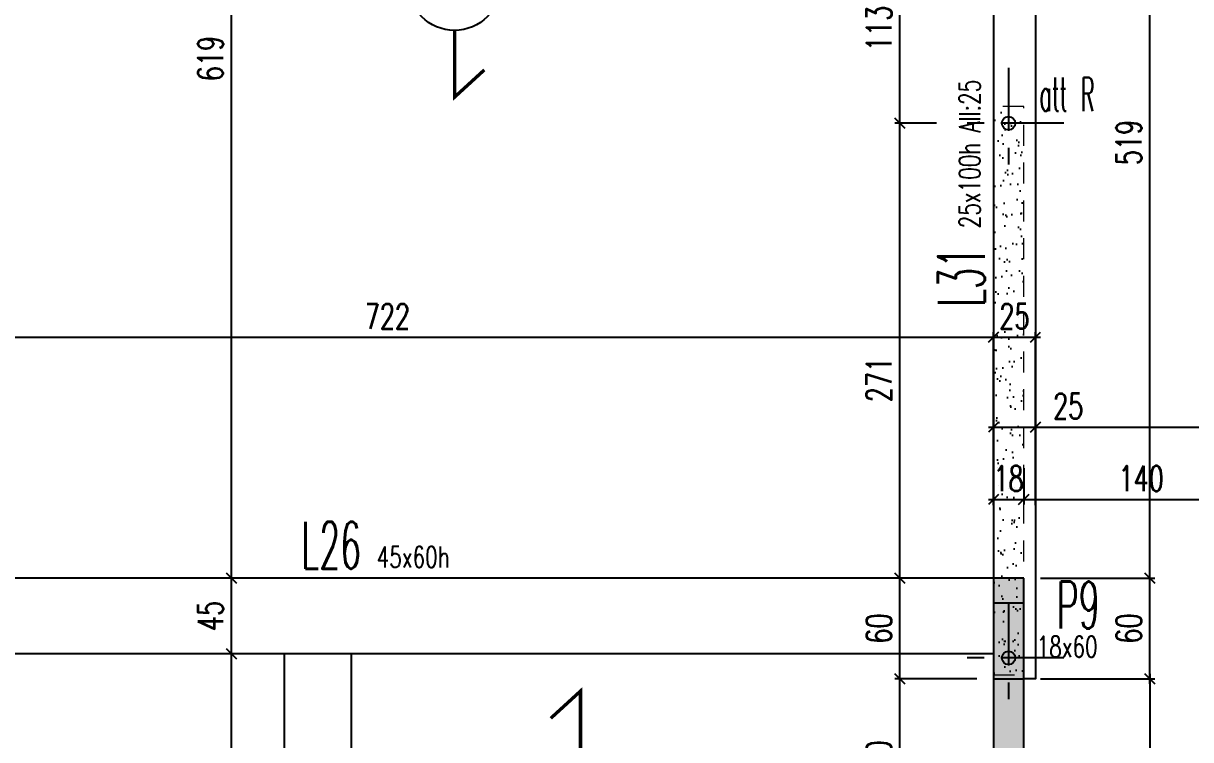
# Model space of a CAD drawing. Extents: x 308 to 437, y -199 to -146.
# Drawn here: x 391.11 to 398.06, y -177.69 to -173.43 of the extents above; entities that cross this region are included whole.
import ezdxf

# ---------------------------------------------------------------- set-up
doc = ezdxf.new("R2010")
doc.units = 0
doc.header["$LTSCALE"] = 0.5
doc.header["$MEASUREMENT"] = 0
for name, pattern in [('AXES2', [1.125, 0.75, -0.125, 0.125, -0.125]), ('CACHE', [0.375, 0.25, -0.125]), ('DISCONTINU2', [0.375, 0.25, -0.125])]:
    doc.linetypes.add(name, pattern=pattern)
doc.layers.get('DEFPOINTS').update_dxf_attribs({"linetype": 'CONTINUOUS'})
for name, color, linetype in [('AXES', 6, 'AXES2'), ('COTATION', 7, 'CONTINUOUS'), ('MURS', 3, 'CONTINUOUS'), ('PLANCHER', 7, 'CONTINUOUS'), ('POCHAGE', 254, 'CONTINUOUS'), ('POTEAUX', 1, 'CONTINUOUS'), ('POUTRES', 2, 'CONTINUOUS'), ('RAID', 1, 'CONTINUOUS'), ('RDC', 7, 'DISCONTINU2'), ('REPERAGE', 4, 'CONTINUOUS'), ('REPERE-POT', 4, 'CONTINUOUS'), ('REPERE-POUT', 4, 'CONTINUOUS'), ('REPERE-RAID', 4, 'CONTINUOUS')]:
    doc.layers.add(name, color=color, linetype=linetype)
doc.styles.add('ROMANS8', font='romans.shx', dxfattribs={"width": 0.7})
doc.styles.get("Standard").update_dxf_attribs({"font": 'txt.shx'})
doc.dimstyles.new('COT50 cm', dxfattribs={"dimtxt": 0.15, "dimasz": 0.06, "dimexe": 0.03, "dimexo": 0.1, "dimgap": 0.05, "dimtad": 1, "dimdec": 0, "dimlfac": 100, "dimzin": 0, "dimdsep": 46, "dimtxsty": 'ROMANS8', "dimblk1": 'OBLIQUE', "dimblk2": 'OBLIQUE', "dimsah": 1, "dimcen": 0.03, "dimdle": 0.03, "dimclrt": 1, "dimadec": 0, "dimazin": 0, "dimtfac": 1, "dimtdec": 0, "dimtmove": 0, "dimatfit": 3, "dimfxl": 0, "dimtolj": 1, "dimtzin": 0, "dimlwd": -1, "dimlwe": -1, "dimarcsym": 0})

# ---------------------------------------------------------------- blocks, each defined once
blk = doc.blocks.new('_Oblique')
at = {"layer": 'COTATION', "color": 0, "lineweight": -2}
blk.add_line((-0.5, -0.5), (0.5, 0.5), dxfattribs=at)
blk = doc.blocks.new('*D1162')
at = {"layer": 'COTATION', "color": 0, "transparency": 16777216}
for p, q in [((392.3507, -179.5163), (392.3507, -177.1515)), ((392.548, -177.1815), (392.3207, -177.1815)), ((392.5479, -179.4863), (392.3207, -179.4863))]:
    blk.add_line(p, q, dxfattribs=at)
at = {"layer": 'DEFPOINTS', "color": 0, "transparency": 16777216}
for p in [(392.3507, -177.1815), (392.648, -177.1815), (392.6479, -179.4863)]:
    blk.add_point(p, dxfattribs=at)
at = {"layer": 'COTATION', "color": 0, "transparency": 16777216, "xscale": 0.06, "yscale": 0.06, "zscale": 0.06}
for p, rotation in [((392.3507, -177.1815), 90), ((392.3507, -179.4863), 270)]:
    blk.add_blockref('_Oblique', p, dxfattribs=dict(at, rotation=rotation))
at = {"layer": 'COTATION', "color": 1, "transparency": 16777216, "insert": (392.2257, -178.3339), "char_height": 0.15, "attachment_point": 5, "rotation": 90, "style": 'ROMANS8'}
blk.add_mtext('\\A1;230', dxfattribs=at)
blk = doc.blocks.new('*D1163')
at = {"layer": 'COTATION', "color": 0, "transparency": 16777216}
for p, q in [((392.548, -176.7315), (392.3207, -176.7315)), ((392.3507, -177.2115), (392.3507, -176.7015)), ((392.548, -177.1815), (392.3207, -177.1815))]:
    blk.add_line(p, q, dxfattribs=at)
at = {"layer": 'DEFPOINTS', "color": 0, "transparency": 16777216}
for p in [(392.3507, -176.7315), (392.648, -176.7315), (392.648, -177.1815)]:
    blk.add_point(p, dxfattribs=at)
at = {"layer": 'COTATION', "color": 0, "transparency": 16777216, "xscale": 0.06, "yscale": 0.06, "zscale": 0.06}
for p, rotation in [((392.3507, -176.7315), 90), ((392.3507, -177.1815), 270)]:
    blk.add_blockref('_Oblique', p, dxfattribs=dict(at, rotation=rotation))
at = {"layer": 'COTATION', "color": 1, "transparency": 16777216, "insert": (392.2257, -176.9565), "char_height": 0.15, "attachment_point": 5, "rotation": 90, "style": 'ROMANS8'}
blk.add_mtext('\\A1;45', dxfattribs=at)
blk = doc.blocks.new('*D1164')
at = {"layer": 'COTATION', "color": 0, "transparency": 16777216}
for p, q in [((392.5483, -170.5414), (392.3207, -170.5414)), ((392.3507, -176.7615), (392.3507, -170.5114)), ((392.548, -176.7315), (392.3207, -176.7315))]:
    blk.add_line(p, q, dxfattribs=at)
at = {"layer": 'DEFPOINTS', "color": 0, "transparency": 16777216}
for p in [(392.3507, -170.5414), (392.6483, -170.5414), (392.648, -176.7315)]:
    blk.add_point(p, dxfattribs=at)
at = {"layer": 'COTATION', "color": 0, "transparency": 16777216, "xscale": 0.06, "yscale": 0.06, "zscale": 0.06}
for p, rotation in [((392.3507, -170.5414), 90), ((392.3507, -176.7315), 270)]:
    blk.add_blockref('_Oblique', p, dxfattribs=dict(at, rotation=rotation))
at = {"layer": 'COTATION', "color": 1, "transparency": 16777216, "insert": (392.2257, -173.6365), "char_height": 0.15, "attachment_point": 5, "rotation": 90, "style": 'ROMANS8'}
blk.add_mtext('\\A1;619', dxfattribs=at)
blk = doc.blocks.new('*D1171')
at = {"layer": 'COTATION', "color": 0, "transparency": 16777216}
for p, q in [((396.79, -177.3314), (396.3026, -177.3314)), ((396.3326, -178.3661), (396.3326, -177.3014)), ((396.551, -178.3361), (396.3026, -178.3361))]:
    blk.add_line(p, q, dxfattribs=at)
at = {"layer": 'DEFPOINTS', "color": 0, "transparency": 16777216}
for p in [(396.3326, -177.3314), (396.89, -177.3314), (396.651, -178.3361)]:
    blk.add_point(p, dxfattribs=at)
at = {"layer": 'COTATION', "color": 0, "transparency": 16777216, "xscale": 0.06, "yscale": 0.06, "zscale": 0.06}
for p, rotation in [((396.3326, -177.3314), 90), ((396.3326, -178.3361), 270)]:
    blk.add_blockref('_Oblique', p, dxfattribs=dict(at, rotation=rotation))
at = {"layer": 'COTATION', "color": 1, "transparency": 16777216, "insert": (396.2076, -177.8337), "char_height": 0.15, "attachment_point": 5, "rotation": 90, "style": 'ROMANS8'}
blk.add_mtext('\\A1;100', dxfattribs=at)
blk = doc.blocks.new('*D1172')
at = {"layer": 'COTATION', "color": 0, "transparency": 16777216}
for p, q in [((396.7897, -176.7317), (396.3026, -176.7317)), ((396.3326, -177.3614), (396.3326, -176.7017)), ((396.79, -177.3314), (396.3026, -177.3314))]:
    blk.add_line(p, q, dxfattribs=at)
at = {"layer": 'DEFPOINTS', "color": 0, "transparency": 16777216}
for p in [(396.3326, -176.7317), (396.8897, -176.7317), (396.89, -177.3314)]:
    blk.add_point(p, dxfattribs=at)
at = {"layer": 'COTATION', "color": 0, "transparency": 16777216, "xscale": 0.06, "yscale": 0.06, "zscale": 0.06}
for p, rotation in [((396.3326, -176.7317), 90), ((396.3326, -177.3314), 270)]:
    blk.add_blockref('_Oblique', p, dxfattribs=dict(at, rotation=rotation))
at = {"layer": 'COTATION', "color": 1, "transparency": 16777216, "insert": (396.2076, -177.0315), "char_height": 0.15, "attachment_point": 5, "rotation": 90, "style": 'ROMANS8'}
blk.add_mtext('\\A1;60', dxfattribs=at)
blk = doc.blocks.new('*D1173')
at = {"layer": 'COTATION', "color": 0, "transparency": 16777216}
for p, q in [((396.5508, -174.0213), (396.3026, -174.0213)), ((396.3326, -176.7617), (396.3326, -173.9913)), ((396.7897, -176.7317), (396.3026, -176.7317))]:
    blk.add_line(p, q, dxfattribs=at)
at = {"layer": 'DEFPOINTS', "color": 0, "transparency": 16777216}
for p in [(396.3326, -174.0213), (396.6508, -174.0213), (396.8897, -176.7317)]:
    blk.add_point(p, dxfattribs=at)
at = {"layer": 'COTATION', "color": 0, "transparency": 16777216, "xscale": 0.06, "yscale": 0.06, "zscale": 0.06}
for p, rotation in [((396.3326, -174.0213), 90), ((396.3326, -176.7317), 270)]:
    blk.add_blockref('_Oblique', p, dxfattribs=dict(at, rotation=rotation))
at = {"layer": 'COTATION', "color": 1, "transparency": 16777216, "insert": (396.2076, -175.5482), "char_height": 0.15, "attachment_point": 5, "rotation": 90, "style": 'ROMANS8'}
blk.add_mtext('\\A1;271', dxfattribs=at)
blk = doc.blocks.new('*D1174')
at = {"layer": 'COTATION', "color": 0, "transparency": 16777216}
for p, q in [((396.5508, -172.8913), (396.3026, -172.8913)), ((396.3326, -174.0513), (396.3326, -172.8613)), ((396.5508, -174.0213), (396.3026, -174.0213))]:
    blk.add_line(p, q, dxfattribs=at)
at = {"layer": 'DEFPOINTS', "color": 0, "transparency": 16777216}
for p in [(396.3326, -172.8913), (396.6508, -172.8913), (396.6508, -174.0213)]:
    blk.add_point(p, dxfattribs=at)
at = {"layer": 'COTATION', "color": 0, "transparency": 16777216, "xscale": 0.06, "yscale": 0.06, "zscale": 0.06}
for p, rotation in [((396.3326, -172.8913), 90), ((396.3326, -174.0213), 270)]:
    blk.add_blockref('_Oblique', p, dxfattribs=dict(at, rotation=rotation))
at = {"layer": 'COTATION', "color": 1, "transparency": 16777216, "insert": (396.2076, -173.4563), "char_height": 0.15, "attachment_point": 5, "rotation": 90, "style": 'ROMANS8'}
blk.add_mtext('\\A1;113', dxfattribs=at)
blk = doc.blocks.new('*D1180')
at = {"layer": 'COTATION', "color": 0, "transparency": 16777216}
for p, q in [((397.1699, -176.7314), (397.8515, -176.7314)), ((397.8215, -177.3614), (397.8215, -176.7014)), ((397.1699, -177.3314), (397.8515, -177.3314))]:
    blk.add_line(p, q, dxfattribs=at)
at = {"layer": 'DEFPOINTS', "color": 0, "transparency": 16777216}
for p in [(397.0699, -176.7314), (397.8215, -176.7314), (397.0699, -177.3314)]:
    blk.add_point(p, dxfattribs=at)
at = {"layer": 'COTATION', "color": 0, "transparency": 16777216, "xscale": 0.06, "yscale": 0.06, "zscale": 0.06}
for p, rotation in [((397.8215, -176.7314), 90), ((397.8215, -177.3314), 270)]:
    blk.add_blockref('_Oblique', p, dxfattribs=dict(at, rotation=rotation))
at = {"layer": 'COTATION', "color": 1, "transparency": 16777216, "insert": (397.6965, -177.0314), "char_height": 0.15, "attachment_point": 5, "rotation": 90, "style": 'ROMANS8'}
blk.add_mtext('\\A1;60', dxfattribs=at)
blk = doc.blocks.new('*D1181')
at = {"layer": 'COTATION', "color": 0, "transparency": 16777216}
for p, q in [((397.8215, -176.7614), (397.8215, -171.5112)), ((397.5287, -171.5412), (397.8515, -171.5412)), ((397.1699, -176.7314), (397.8515, -176.7314))]:
    blk.add_line(p, q, dxfattribs=at)
at = {"layer": 'DEFPOINTS', "color": 0, "transparency": 16777216}
for p in [(397.4287, -171.5412), (397.8215, -171.5412), (397.0699, -176.7314)]:
    blk.add_point(p, dxfattribs=at)
at = {"layer": 'COTATION', "color": 0, "transparency": 16777216, "xscale": 0.06, "yscale": 0.06, "zscale": 0.06}
for p, rotation in [((397.8215, -171.5412), 90), ((397.8215, -176.7314), 270)]:
    blk.add_blockref('_Oblique', p, dxfattribs=dict(at, rotation=rotation))
at = {"layer": 'COTATION', "color": 1, "transparency": 16777216, "insert": (397.6965, -174.1363), "char_height": 0.15, "attachment_point": 5, "rotation": 90, "style": 'ROMANS8'}
blk.add_mtext('\\A1;519', dxfattribs=at)
blk = doc.blocks.new('*D1184')
at = {"layer": 'COTATION', "color": 0, "transparency": 16777216}
for p, q in [((397.1699, -177.3314), (397.8515, -177.3314)), ((397.8215, -177.3014), (397.8215, -181.9109)), ((397.8152, -181.8809), (397.8515, -181.8809))]:
    blk.add_line(p, q, dxfattribs=at)
at = {"layer": 'DEFPOINTS', "color": 0, "transparency": 16777216}
for p in [(397.0699, -177.3314), (397.7152, -181.8809), (397.8215, -181.8809)]:
    blk.add_point(p, dxfattribs=at)
at = {"layer": 'COTATION', "color": 0, "transparency": 16777216, "xscale": 0.06, "yscale": 0.06, "zscale": 0.06}
for p, rotation in [((397.8215, -177.3314), 90), ((397.8215, -181.8809), 270)]:
    blk.add_blockref('_Oblique', p, dxfattribs=dict(at, rotation=rotation))
at = {"layer": 'COTATION', "color": 1, "transparency": 16777216, "insert": (397.6965, -179.6061), "char_height": 0.15, "attachment_point": 5, "rotation": 90, "style": 'ROMANS8'}
blk.add_mtext('\\A1;455', dxfattribs=at)
blk = doc.blocks.new('*D1291')
at = {"layer": 'COTATION', "color": 0, "transparency": 16777216}
for p, q in [((396.8599, -175.8313), (397.1399, -175.8313)), ((396.8899, -175.7993), (396.8899, -175.8613)), ((397.1399, -175.7993), (397.1399, -175.8613)), ((397.1399, -175.8313), (397.4699, -175.8313))]:
    blk.add_line(p, q, dxfattribs=at)
at = {"layer": 'DEFPOINTS', "color": 0, "transparency": 16777216}
for p in [(396.8899, -175.6993), (397.1399, -175.6993), (397.1399, -175.8313)]:
    blk.add_point(p, dxfattribs=at)
at = {"layer": 'COTATION', "color": 0, "transparency": 16777216, "xscale": 0.06, "yscale": 0.06, "zscale": 0.06, "rotation": 180}
blk.add_blockref('_Oblique', (396.8899, -175.8313), dxfattribs=at)
at = {"layer": 'COTATION', "color": 0, "transparency": 16777216, "xscale": 0.06, "yscale": 0.06, "zscale": 0.06}
blk.add_blockref('_Oblique', (397.1399, -175.8313), dxfattribs=at)
at = {"layer": 'COTATION', "color": 1, "transparency": 16777216, "insert": (397.3349, -175.7063), "char_height": 0.15, "attachment_point": 5, "style": 'ROMANS8'}
blk.add_mtext('\\A1;25', dxfattribs=at)
blk = doc.blocks.new('*D1292')
at = {"layer": 'COTATION', "color": 0, "transparency": 16777216}
for p, q in [((397.1099, -175.8313), (403.7969, -175.8313)), ((397.1399, -175.7993), (397.1399, -175.8613)), ((403.7669, -176.1401), (403.7669, -175.8013))]:
    blk.add_line(p, q, dxfattribs=at)
at = {"layer": 'DEFPOINTS', "color": 0, "transparency": 16777216}
for p in [(397.1399, -175.6993), (403.7669, -175.8313), (403.7669, -176.2401)]:
    blk.add_point(p, dxfattribs=at)
at = {"layer": 'COTATION', "color": 0, "transparency": 16777216, "xscale": 0.06, "yscale": 0.06, "zscale": 0.06, "rotation": 180}
blk.add_blockref('_Oblique', (397.1399, -175.8313), dxfattribs=at)
at = {"layer": 'COTATION', "color": 0, "transparency": 16777216, "xscale": 0.06, "yscale": 0.06, "zscale": 0.06}
blk.add_blockref('_Oblique', (403.7669, -175.8313), dxfattribs=at)
at = {"layer": 'COTATION', "color": 1, "transparency": 16777216, "insert": (400.4534, -175.7063), "char_height": 0.15, "attachment_point": 5, "style": 'ROMANS8'}
blk.add_mtext('\\A1;663', dxfattribs=at)
blk = doc.blocks.new('*D1313')
at = {"layer": 'COTATION', "color": 0, "transparency": 16777216}
for p, q in [((389.6697, -176.2963), (389.6697, -175.2663)), ((396.8899, -176.2963), (396.8899, -175.2663)), ((389.6397, -175.2963), (396.9199, -175.2963))]:
    blk.add_line(p, q, dxfattribs=at)
at = {"layer": 'DEFPOINTS', "color": 0, "transparency": 16777216}
for p in [(396.8899, -175.2963), (389.6697, -176.7314), (396.8899, -176.7315)]:
    blk.add_point(p, dxfattribs=at)
at = {"layer": 'COTATION', "color": 0, "transparency": 16777216, "xscale": 0.06, "yscale": 0.06, "zscale": 0.06, "rotation": 180}
blk.add_blockref('_Oblique', (389.6697, -175.2963), dxfattribs=at)
at = {"layer": 'COTATION', "color": 0, "transparency": 16777216, "xscale": 0.06, "yscale": 0.06, "zscale": 0.06}
blk.add_blockref('_Oblique', (396.8899, -175.2963), dxfattribs=at)
at = {"layer": 'COTATION', "color": 1, "transparency": 16777216, "insert": (393.2798, -175.1713), "char_height": 0.15, "attachment_point": 5, "style": 'ROMANS8'}
blk.add_mtext('\\A1;722', dxfattribs=at)
blk = doc.blocks.new('*D1314')
at = {"layer": 'COTATION', "color": 0, "transparency": 16777216}
for p, q in [((396.8899, -176.2963), (396.8899, -175.2663)), ((397.1399, -176.2963), (397.1399, -175.2663)), ((396.8599, -175.2963), (397.1699, -175.2963))]:
    blk.add_line(p, q, dxfattribs=at)
at = {"layer": 'DEFPOINTS', "color": 0, "transparency": 16777216}
for p in [(397.1399, -175.2963), (397.1399, -176.6733), (396.8899, -176.7315)]:
    blk.add_point(p, dxfattribs=at)
at = {"layer": 'COTATION', "color": 0, "transparency": 16777216, "xscale": 0.06, "yscale": 0.06, "zscale": 0.06, "rotation": 180}
blk.add_blockref('_Oblique', (396.8899, -175.2963), dxfattribs=at)
at = {"layer": 'COTATION', "color": 0, "transparency": 16777216, "xscale": 0.06, "yscale": 0.06, "zscale": 0.06}
blk.add_blockref('_Oblique', (397.1399, -175.2963), dxfattribs=at)
at = {"layer": 'COTATION', "color": 1, "transparency": 16777216, "insert": (397.0149, -175.1713), "char_height": 0.15, "attachment_point": 5, "style": 'ROMANS8'}
blk.add_mtext('\\A1;25', dxfattribs=at)
blk = doc.blocks.new('A$C6B096A38')
at = {"layer": 'POCHAGE'}
h = blk.add_hatch(dxfattribs=at)
h.set_pattern_fill('AR-SAND', color=0, scale=0.07)
h.set_pattern_definition([(37.5, (-513.79323, 160.44126), (-0.004409535, 0.134877664), [0, -0.1064, 0, -0.119, 0, -0.11375]), (7.5, (-513.79323, 160.44126), (0.12388437, 0.197550225), [0, -0.0574, 0, -0.0959, 0, -0.03675]), (327.5, (-513.87933, 160.44126), (0.21798993, 0.000396134), [0, -0.035, 0, -0.126, 0, -0.1645]), (317.5, (-513.87933, 160.44126), (0.21042886, 0.06143729), [0, -0.0175, 0, -0.0826, 0, -0.0945])])
h.paths.add_polyline_path([(50.9738, -13.48), (50.7938, -13.48), (50.7938, -16.8648), (50.9738, -16.8648)])
at = {"layer": 'AXES', "color": 1}
for p, q in [((50.8838, -13.2511), (50.8838, -13.9089)), ((51.2127, -13.58), (50.5549, -13.58)), ((50.8838, -16.436), (50.8838, -17.0937)), ((51.2127, -16.7648), (50.5549, -16.7648))]:
    blk.add_line(p, q, dxfattribs=at)
at = {"layer": 'RAID'}
for centre in [(50.8838, -13.58), (50.8838, -16.7648)]:
    blk.add_circle(centre, 0.04, dxfattribs=at)
at = {"layer": 'RDC', "linetype": 'CACHE', "lineweight": 15}
blk.add_lwpolyline([(50.7938, -16.8648), (50.9738, -16.8648), (50.9738, -13.48), (50.7938, -13.48)], close=True, dxfattribs=at)
blk = doc.blocks.new('*D1669')
at = {"layer": 'COTATION', "color": 0, "transparency": 16777216}
for p, q in [((396.8897, -176.0757), (396.8897, -176.293)), ((397.0697, -176.0757), (397.0697, -176.293)), ((396.8597, -176.263), (397.0997, -176.263))]:
    blk.add_line(p, q, dxfattribs=at)
at = {"layer": 'DEFPOINTS', "color": 0, "transparency": 16777216}
for p in [(396.8897, -175.9757), (397.0697, -175.9757), (397.0697, -176.263)]:
    blk.add_point(p, dxfattribs=at)
at = {"layer": 'COTATION', "color": 0, "transparency": 16777216, "xscale": 0.06, "yscale": 0.06, "zscale": 0.06, "rotation": 180}
blk.add_blockref('_Oblique', (396.8897, -176.263), dxfattribs=at)
at = {"layer": 'COTATION', "color": 0, "transparency": 16777216, "xscale": 0.06, "yscale": 0.06, "zscale": 0.06}
blk.add_blockref('_Oblique', (397.0697, -176.263), dxfattribs=at)
at = {"layer": 'COTATION', "color": 1, "transparency": 16777216, "insert": (396.9797, -176.138), "char_height": 0.15, "attachment_point": 5, "style": 'ROMANS8'}
blk.add_mtext('\\A1;18', dxfattribs=at)
blk = doc.blocks.new('*D1670')
at = {"layer": 'COTATION', "color": 0, "transparency": 16777216}
for p, q in [((397.0697, -176.0757), (397.0697, -176.293)), ((398.4695, -176.3067), (398.4695, -176.233)), ((397.0397, -176.263), (398.4995, -176.263))]:
    blk.add_line(p, q, dxfattribs=at)
at = {"layer": 'DEFPOINTS', "color": 0, "transparency": 16777216}
for p in [(397.0697, -175.9757), (398.4695, -176.263), (398.4695, -176.4067)]:
    blk.add_point(p, dxfattribs=at)
at = {"layer": 'COTATION', "color": 0, "transparency": 16777216, "xscale": 0.06, "yscale": 0.06, "zscale": 0.06, "rotation": 180}
blk.add_blockref('_Oblique', (397.0697, -176.263), dxfattribs=at)
at = {"layer": 'COTATION', "color": 0, "transparency": 16777216, "xscale": 0.06, "yscale": 0.06, "zscale": 0.06}
blk.add_blockref('_Oblique', (398.4695, -176.263), dxfattribs=at)
at = {"layer": 'COTATION', "color": 1, "transparency": 16777216, "insert": (397.7696, -176.138), "char_height": 0.15, "attachment_point": 5, "style": 'ROMANS8'}
blk.add_mtext('\\A1;140', dxfattribs=at)

msp = doc.modelspace()

# ---------------------------------------------------------------- hatches: boundary and pattern name
at = {"layer": 'POCHAGE'}
h = msp.add_hatch(color=256, dxfattribs=at)
h.dxf.hatch_style = 1
h.paths.add_polyline_path([(397.0699, -177.3314), (396.8899, -177.3314), (396.8899, -181.7862), (397.0699, -181.7862)])
at = {"layer": 'POTEAUX'}
h = msp.add_hatch(color=256, dxfattribs=at)
h.dxf.hatch_style = 1
h.paths.add_polyline_path([(397.0699, -176.7314), (396.8899, -176.7314), (396.89, -177.3314), (397.0699, -177.3314)])

# ---------------------------------------------------------------- linework, layer by layer
at = {"layer": 'MURS'}
msp.add_lwpolyline([(403.7666, -176.8795), (403.7661, -181.8809), (397.0699, -181.8809), (397.0699, -176.8809), (396.8899, -176.8809), (396.8899, -181.8863), (389.6099, -181.8863), (389.6099, -179.6809), (389.4299, -179.6809), (389.4299, -181.8863), (382.1728, -181.8863), (382.173, -174.6561), (381.973, -174.6561), (381.973, -179.6804), (376.2945, -179.6804)], dxfattribs=at)
at = {"layer": 'PLANCHER', "color": 1, "const_width": 0.02}
for points in [[(393.6797, -173.4682), (393.6797, -173.8663), (393.8569, -173.704)], [(394.4299, -177.8018), (394.4299, -177.4038), (394.2528, -177.566)]]:
    msp.add_lwpolyline(points, dxfattribs=at)
at = {"layer": 'PLANCHER', "color": 1}
msp.add_circle((393.6797, -173.1925), 0.2757, dxfattribs=at)
at = {"layer": 'POTEAUX'}
msp.add_lwpolyline([(397.0699, -176.7314), (396.8899, -176.7314), (396.89, -177.3314), (397.0699, -177.3314)], close=True, dxfattribs=at)
at = {"layer": 'POUTRES'}
for p, q in [((396.89, -171.5412), (396.8899, -176.7314)), ((396.8897, -176.7317), (382.173, -176.7311)), ((396.8897, -177.1817), (382.1729, -177.1811)), ((392.6663, -181.8863), (392.6663, -177.1816)), ((393.0663, -181.8863), (393.0663, -177.1816))]:
    msp.add_line(p, q, dxfattribs=at)
msp.add_lwpolyline([(397.0701, -170.9907), (397.1402, -170.9907), (397.1399, -177.3307), (397.0699, -177.3314)], dxfattribs=at)

# ---------------------------------------------------------------- block references
at = {"layer": 'RDC'}
msp.add_blockref('A$C6B096A38', (346.0959, -160.4413), dxfattribs=at)

# ---------------------------------------------------------------- texts
at = {"layer": 'REPERAGE', "color": 1, "style": 'ROMANS8', "width": 0.7}
msp.add_text(' 25x100h All:25 ', height=0.125, rotation=90, dxfattribs=at).set_placement((396.8101, -174.7071))
msp.add_text(' 45x60h', height=0.125, dxfattribs=at).set_placement((393.1557, -176.6678))
at = {"layer": 'REPERE-POT', "color": 4, "width": 0.519}
msp.add_text('P9', height=0.28, dxfattribs=at).set_placement((397.2669, -177.0312))
at = {"layer": 'REPERE-POT', "color": 1, "style": 'ROMANS8', "width": 0.7}
msp.add_text('18x60', height=0.125, dxfattribs=at).set_placement((397.1468, -177.2026))
at = {"layer": 'REPERE-POUT', "width": 0.519}
msp.add_text('L31', height=0.28, rotation=90, dxfattribs=at).set_placement((396.8385, -175.1138))
msp.add_text('L26', height=0.28, dxfattribs=at).set_placement((392.7679, -176.6753))
at = {"layer": 'REPERE-RAID', "color": 4, "width": 0.45}
msp.add_text('att R', height=0.2, dxfattribs=at).set_placement((397.1643, -173.9498))

# ---------------------------------------------------------------- dimensions: what is measured, and where the dimension line sits
at = {"layer": 'COTATION'}
for base, p1, p2, picture, middle in [((392.3507, -170.5414), (392.648, -176.7315), (392.6483, -170.5414), '*D1164', (392.2257, -173.6365)), ((397.8215, -171.5412), (397.0699, -176.7314), (397.4287, -171.5412), '*D1181', (397.6965, -174.1363)), ((396.3326, -172.8913), (396.6508, -174.0213), (396.6508, -172.8913), '*D1174', (396.2076, -173.4563)), ((392.3507, -176.7315), (392.648, -177.1815), (392.648, -176.7315), '*D1163', (392.2257, -176.9565)), ((396.3326, -176.7317), (396.89, -177.3314), (396.8897, -176.7317), '*D1172', (396.2076, -177.0315)), ((392.3507, -177.1815), (392.6479, -179.4863), (392.648, -177.1815), '*D1162', (392.2257, -178.3339)), ((396.3326, -177.3314), (396.651, -178.3361), (396.89, -177.3314), '*D1171', (396.2076, -177.8337)), ((397.8215, -181.8809), (397.0699, -177.3314), (397.7152, -181.8809), '*D1184', (397.6965, -179.6061))]:
    dim = msp.add_linear_dim(base=base, p1=p1, p2=p2, angle=90, dimstyle='COT50 cm', override={"dimtmove": 1}, dxfattribs=at)
    dim.commit()
    dim.dimension.update_dxf_attribs({"geometry": picture, "text_midpoint": middle})
dim = msp.add_linear_dim(base=(396.3326, -174.0213), p1=(396.8897, -176.7317), p2=(396.6508, -174.0213), angle=90, dimstyle='COT50 cm', override={"dimtmove": 1}, dxfattribs=at)
dim.commit()
dim.dimension.update_dxf_attribs({"geometry": '*D1173', "text_midpoint": (396.3326, -175.5482), "dimtype": 160})
for base, p1, p2, picture, middle in [((396.8899, -175.2963), (389.6697, -176.7314), (396.8899, -176.7315), '*D1313', (393.2798, -175.1713)), ((403.7669, -175.8313), (397.1399, -175.6993), (403.7669, -176.2401), '*D1292', (400.4534, -175.7063))]:
    dim = msp.add_linear_dim(base=base, p1=p1, p2=p2, dimstyle='COT50 cm', override={"dimtmove": 1}, dxfattribs=at)
    dim.commit()
    dim.dimension.update_dxf_attribs({"geometry": picture, "text_midpoint": middle})
dim = msp.add_linear_dim(base=(397.1399, -175.2963), p1=(396.8899, -176.7315), p2=(397.1399, -176.6733), dimstyle='COT50 cm', override={"dimtmove": 1}, dxfattribs=at)
dim.commit()
dim.dimension.update_dxf_attribs({"geometry": '*D1314', "text_midpoint": (397.0149, -175.2963), "dimtype": 160})
dim = msp.add_linear_dim(base=(397.1399, -175.8313), p1=(396.8899, -175.6993), p2=(397.1399, -175.6993), dimstyle='COT50 cm', dxfattribs=at)
dim.commit()
dim.dimension.update_dxf_attribs({"geometry": '*D1291', "text_midpoint": (397.3349, -175.7063)})
at = {"layer": 'COTATION', "color": 0}
dim = msp.add_linear_dim(base=(397.0697, -176.263), p1=(396.8897, -175.9757), p2=(397.0697, -175.9757), dimstyle='COT50 cm', override={"dimfxl": 10}, dxfattribs=at)
dim.commit()
dim.dimension.update_dxf_attribs({"geometry": '*D1669', "text_midpoint": (396.9797, -176.263), "dimtype": 160})
dim = msp.add_linear_dim(base=(398.4695, -176.263), p1=(397.0697, -175.9757), p2=(398.4695, -176.4067), dimstyle='COT50 cm', override={"dimtmove": 1, "dimfxl": 10}, dxfattribs=at)
dim.commit()
dim.dimension.update_dxf_attribs({"geometry": '*D1670', "text_midpoint": (397.7696, -176.138)})
at = {"layer": 'COTATION'}
dim = msp.add_linear_dim(base=(397.8215, -176.7314), p1=(397.0699, -177.3314), p2=(397.0699, -176.7314), angle=90, dimstyle='COT50 cm', dxfattribs=at)
dim.commit()
dim.dimension.update_dxf_attribs({"geometry": '*D1180', "text_midpoint": (397.6965, -177.0314)})

doc.saveas('drawing.dxf')
